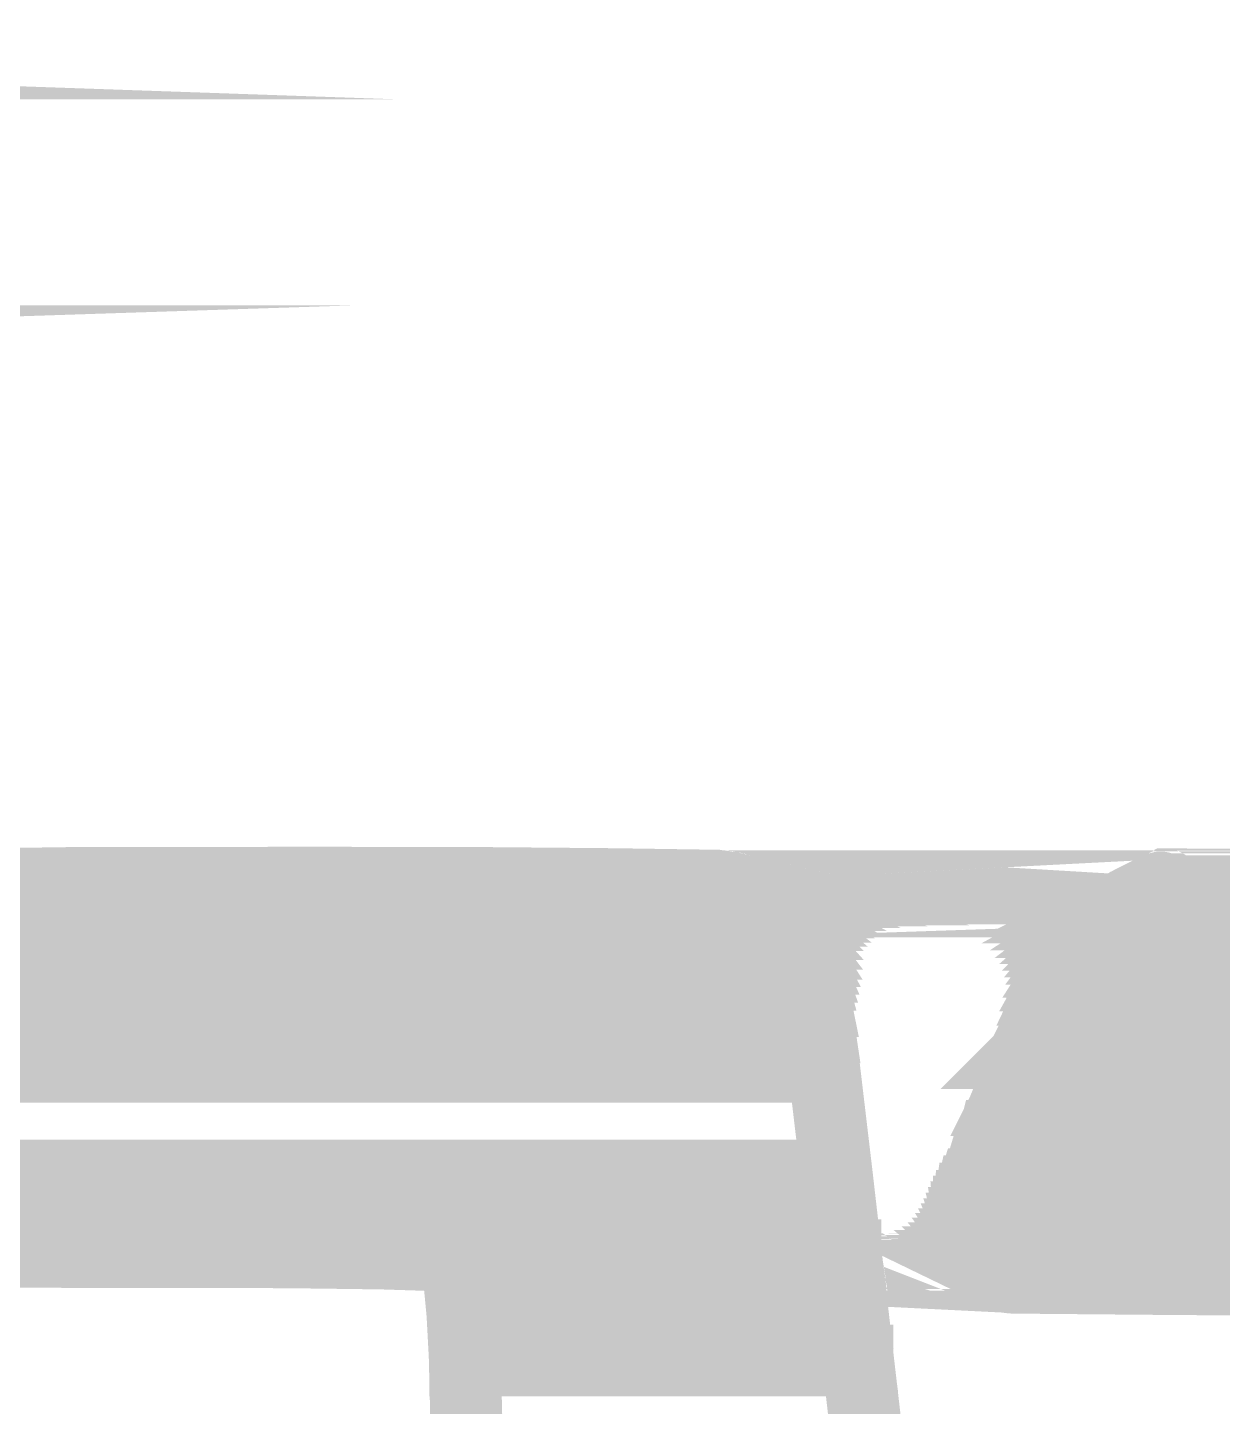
# Model space of a CAD drawing. Extents: x -22 to 239, y -29 to 162.
# Drawn here: x 192.131 to 193.804, y 33.531 to 35.461 of the extents above; entities that cross this region are included whole.
import ezdxf

# ---------------------------------------------------------------- set-up
doc = ezdxf.new("R2010")
doc.units = 0
doc.layers.add('2D_LINE_126', color=255, linetype='CONTINUOUS')

# ---------------------------------------------------------------- blocks, each defined once
blk = doc.blocks.new('SMOOTH_0$1')
at = {"const_width": 0.05}
blk.add_lwpolyline([(-0.025, 0, 1), (0.025, 0, 1)], format="xyb", close=True, dxfattribs=at)
blk = doc.blocks.new('DRAWING_129')
at = {"layer": '2D_LINE_126', "const_width": 0.1}
for points in [[(-8.7732353333, 3.4104606667), (-8.772376, 3.4107186667), (-8.4565553333, 3.4107186667), (-8.4490933333, 3.4104606667)], [(-9.365032, 3.020838), (-9.3650313333, 3.0208386667), (-8.70013, 3.0208386667), (-8.700152, 3.020838)], [(-9.3639446667, 3.0218506667), (-9.363944, 3.0218513333), (-8.669198, 3.0218513333), (-8.6692193333, 3.0218506667)], [(-9.3650313333, 3.0208386667), (-9.3639446667, 3.0218506667), (-8.6692193333, 3.0218506667), (-8.70013, 3.0208386667)], [(-6.21144, 2.257336), (-6.2073293333, 2.2575486667), (-5.0864586667, 2.2575486667), (-5.0855446667, 2.257336)], [(-6.2073293333, 2.2575486667), (-6.1850873333, 2.2586993333), (-5.0943886667, 2.2586993333), (-5.0864586667, 2.2575486667)], [(-6.1850873333, 2.2586993333), (-6.1758573333, 2.2591766667), (-5.1024353333, 2.2591766667), (-5.0943886667, 2.2586993333)], [(-6.1758573333, 2.2591766667), (-6.138278, 2.2611206667), (-5.2320093333, 2.2611206667), (-5.1024353333, 2.2591766667)], [(-6.22039, 2.2562466667), (-6.21144, 2.257336), (-5.0855446667, 2.257336), (-5.0808646667, 2.2562466667)], [(-6.22922, 2.254382), (-6.2228233333, 2.2557333333), (-5.0786573333, 2.2557333333), (-5.0743926667, 2.254382)], [(-6.2228233333, 2.2557333333), (-6.22039, 2.2562466667), (-5.0808646667, 2.2562466667), (-5.0786573333, 2.2557333333)], [(-6.2378546667, 2.251756), (-6.234864, 2.252666), (-5.070052, 2.252666), (-5.068166, 2.251756)], [(-6.234864, 2.252666), (-6.2293293333, 2.2543486667), (-5.074288, 2.2543486667), (-5.070052, 2.252666)], [(-6.2293293333, 2.2543486667), (-6.22922, 2.254382), (-5.0743926667, 2.254382), (-5.074288, 2.2543486667)], [(-6.2462686667, 2.2483706667), (-6.24052, 2.250684), (-5.0659426667, 2.250684), (-5.0618026667, 2.2483706667)], [(-6.24052, 2.250684), (-6.2378546667, 2.251756), (-5.068166, 2.251756), (-5.0659426667, 2.250684)], [(-6.250554, 2.2462753333), (-6.2462686667, 2.2483706667), (-5.0618026667, 2.2483706667), (-5.0580513333, 2.2462753333)], [(-6.138278, 2.2611206667), (-6.1201346667, 2.261374), (-5.248894, 2.261374), (-5.2320093333, 2.2611206667)], [(-6.1201346667, 2.261374), (-6.0077066667, 2.262944), (-5.4294533333, 2.262944), (-5.248894, 2.261374)], [(-6.0077066667, 2.262944), (-6.005262, 2.262978), (-5.446826, 2.262978), (-5.4294533333, 2.262944)], [(-6.005262, 2.262978), (-5.6601186667, 2.2633973333), (-5.446826, 2.262978)], [(-4.5007493333, 2.2486166667), (-4.493438, 2.25227), (-2.7246366667, 2.25227), (-2.60566, 2.2486166667)], [(-4.5064553333, 2.2457653333), (-4.503622, 2.2471806667), (-2.5943253333, 2.2471806667), (-2.588826, 2.2457653333)], [(-4.503622, 2.2471806667), (-4.5017186667, 2.248132), (-2.5999233333, 2.248132), (-2.5943253333, 2.2471806667)], [(-4.5017186667, 2.248132), (-4.5007493333, 2.2486166667), (-2.60566, 2.2486166667), (-2.5999233333, 2.248132)], [(-4.493438, 2.25227), (-4.4882353333, 2.2548693333), (-2.9385266667, 2.2548693333), (-2.7246366667, 2.25227)], [(-4.4882353333, 2.2548693333), (-4.4830146667, 2.2574786667), (-3.53693, 2.2574786667), (-2.9385266667, 2.2548693333)], [(-4.4830146667, 2.2574786667), (-4.475786, 2.2610906667), (-3.53693, 2.2574786667)], [(-6.2538313333, 2.2446726667), (-6.250554, 2.2462753333), (-5.0580513333, 2.2462753333), (-5.0554846667, 2.2446726667)], [(-6.2612153333, 2.2405206667), (-6.2594626667, 2.241506), (-5.0504146667, 2.241506), (-5.048994, 2.2405206667)], [(-6.2594626667, 2.241506), (-6.2538313333, 2.2446726667), (-5.0554846667, 2.2446726667), (-5.0504146667, 2.241506)], [(-6.2793113333, 2.2289346667), (-6.277434, 2.230136), (-5.0348266667, 2.230136), (-5.0334226667, 2.2289346667)], [(-6.277434, 2.230136), (-6.2683066667, 2.23598), (-5.0424486667, 2.23598), (-5.0348266667, 2.230136)], [(-6.285688, 2.2243226667), (-6.2793113333, 2.2289346667), (-5.0334226667, 2.2289346667), (-5.028036, 2.2243226667)], [(-6.2683066667, 2.23598), (-6.2612153333, 2.2405206667), (-5.048994, 2.2405206667), (-5.0424486667, 2.23598)], [(-2.1065226667, 2.2372986667), (-2.047034, 2.2393066667), (-1.67871, 2.2393066667), (-1.6763753333, 2.2372986667)], [(-4.5221013333, 2.2379466667), (-4.5202933333, 2.23885), (-2.5733046667, 2.23885), (-2.5719406667, 2.2379466667)], [(-4.538012, 2.229232), (-4.5318646667, 2.2325986667), (-2.5646473333, 2.2325986667), (-2.5610093333, 2.229232)], [(-4.5202933333, 2.23885), (-4.514822, 2.241584), (-2.5782766667, 2.241584), (-2.5733046667, 2.23885)], [(-4.5318646667, 2.2325986667), (-4.5258593333, 2.235888), (-2.5688333333, 2.235888), (-2.5646473333, 2.2325986667)], [(-4.514822, 2.241584), (-4.5101973333, 2.2438953333), (-2.583464, 2.2438953333), (-2.5782766667, 2.241584)], [(-4.5101973333, 2.2438953333), (-4.5064553333, 2.2457653333), (-2.588826, 2.2457653333), (-2.583464, 2.2438953333)], [(-4.5258593333, 2.235888), (-4.5221013333, 2.2379466667), (-2.5719406667, 2.2379466667), (-2.5688333333, 2.235888)], [(-4.5444233333, 2.225064), (-4.5383953333, 2.2289826667), (-2.5607393333, 2.2289826667), (-2.557136, 2.225064)], [(-4.5383953333, 2.2289826667), (-4.538012, 2.229232), (-2.5610093333, 2.229232), (-2.5607393333, 2.2289826667)], [(-6.2974346667, 2.215826), (-6.2942166667, 2.2181533333), (-5.0216526667, 2.2181533333), (-5.0195633333, 2.215826)], [(-6.2942166667, 2.2181533333), (-6.285688, 2.2243226667), (-5.028036, 2.2243226667), (-5.0216526667, 2.2181533333)], [(-6.3096513333, 2.2056493333), (-6.2974346667, 2.215826), (-5.0195633333, 2.215826), (-5.0104293333, 2.2056493333)], [(-4.5532146667, 2.219348), (-4.5508773333, 2.2208673333), (-2.55386, 2.2208673333), (-2.5528593333, 2.219348)], [(-4.5508773333, 2.2208673333), (-4.5444233333, 2.225064), (-2.557136, 2.225064), (-2.55386, 2.2208673333)], [(-4.5676733333, 2.2083106667), (-4.5649393333, 2.2103973333), (-2.547626, 2.2103973333), (-2.5466886667, 2.2083106667)], [(-4.5649393333, 2.2103973333), (-4.5570386667, 2.2164286667), (-2.5509373333, 2.2164286667), (-2.547626, 2.2103973333)], [(-4.5570386667, 2.2164286667), (-4.5532146667, 2.219348), (-2.5528593333, 2.219348), (-2.5509373333, 2.2164286667)], [(-4.5723566667, 2.2041606667), (-4.5676733333, 2.2083106667), (-2.5466886667, 2.2083106667), (-2.5448246667, 2.2041606667)], [(-6.3298833333, 2.186364), (-6.3237373333, 2.1923526667), (-5.0003273333, 2.1923526667), (-4.996504, 2.186364)], [(-6.3126893333, 2.2031186667), (-6.3096513333, 2.2056493333), (-5.0104293333, 2.2056493333), (-5.0085066667, 2.2031186667)], [(-6.3237373333, 2.1923526667), (-6.3126893333, 2.2031186667), (-5.0085066667, 2.2031186667), (-5.0003273333, 2.1923526667)], [(-4.5771073333, 2.199952), (-4.5723566667, 2.2041606667), (-2.5448246667, 2.2041606667), (-2.5433233333, 2.199952)], [(-4.5859373333, 2.1909413333), (-4.5857626667, 2.1911193333), (-2.54075, 2.1911193333), (-2.5407173333, 2.1909413333)], [(-4.5857626667, 2.1911193333), (-4.5792933333, 2.1977206667), (-2.5425273333, 2.1977206667), (-2.54075, 2.1911193333)], [(-4.5914973333, 2.184404), (-4.5859373333, 2.1909413333), (-2.5407173333, 2.1909413333), (-2.539504, 2.184404)], [(-4.5792933333, 2.1977206667), (-4.5771073333, 2.199952), (-2.5433233333, 2.199952), (-2.5425273333, 2.1977206667)], [(-6.345786, 2.1683353333), (-6.337002, 2.178294), (-4.9913513333, 2.178294), (-4.986038, 2.1683353333)], [(-6.337002, 2.178294), (-6.3298833333, 2.186364), (-4.996504, 2.186364), (-4.9913513333, 2.178294)], [(-4.59411, 2.181332), (-4.5914973333, 2.184404), (-2.539504, 2.184404), (-2.5391906667, 2.181332)], [(-4.6016273333, 2.1711086667), (-4.5990573333, 2.1746033333), (-2.538504, 2.1746033333), (-2.5384406667, 2.1711086667)], [(-4.5990573333, 2.1746033333), (-4.59411, 2.181332), (-2.5391906667, 2.181332), (-2.538504, 2.1746033333)], [(-4.60564, 2.1648246667), (-4.6016273333, 2.1711086667), (-2.5384406667, 2.1711086667), (-2.538328, 2.1648246667)], [(-6.360372, 2.14903), (-6.3541913333, 2.1572106667), (-4.9810946667, 2.1572106667), (-4.9781946667, 2.14903)], [(-6.3541913333, 2.1572106667), (-6.346086, 2.167938), (-4.985826, 2.167938), (-4.9810946667, 2.1572106667)], [(-6.346086, 2.167938), (-6.345786, 2.1683353333), (-4.986038, 2.1683353333), (-4.985826, 2.167938)], [(-4.6133453333, 2.1527573333), (-4.611872, 2.155064), (-2.538968, 2.155064), (-2.539314, 2.1527573333)], [(-4.611872, 2.155064), (-4.60564, 2.1648246667), (-2.538328, 2.1648246667), (-2.538968, 2.155064)], [(-4.6174473333, 2.1453806667), (-4.6133453333, 2.1527573333), (-2.539314, 2.1527573333), (-2.5404206667, 2.1453806667)], [(-6.3950766667, 2.098044), (-6.3700206667, 2.1348546667), (-4.9740966667, 2.1348546667), (-4.9665653333, 2.098044)], [(-6.3700206667, 2.1348546667), (-6.362326, 2.1461593333), (-4.9771766667, 2.1461593333), (-4.9740966667, 2.1348546667)], [(-6.362326, 2.1461593333), (-6.360372, 2.14903), (-4.9781946667, 2.14903), (-4.9771766667, 2.1461593333)], [(-4.6320506667, 2.116768), (-4.6252753333, 2.1309166667), (-2.5437926667, 2.1309166667), (-2.5482573333, 2.116768)], [(-4.6239373333, 2.1337106667), (-4.6174473333, 2.1453806667), (-2.5404206667, 2.1453806667), (-2.5431413333, 2.1337106667)], [(-4.6252753333, 2.1309166667), (-4.6239373333, 2.1337106667), (-2.5431413333, 2.1337106667), (-2.5437926667, 2.1309166667)], [(-4.6379733333, 2.1029593333), (-4.6334193333, 2.1139086667), (-2.5494073333, 2.1139086667), (-2.5538113333, 2.1029593333)], [(-4.6334193333, 2.1139086667), (-4.6320506667, 2.116768), (-2.5482573333, 2.116768), (-2.5494073333, 2.1139086667)], [(-6.4201913333, 2.0611473333), (-6.3950766667, 2.098044), (-4.9665653333, 2.098044), (-4.961058, 2.0611473333)], [(-4.6453646667, 2.085188), (-4.6379733333, 2.1029593333), (-2.5538113333, 2.1029593333), (-2.5614613333, 2.085188)], [(-4.6570326667, 2.057134), (-4.64537, 2.0851753333), (-2.5614666667, 2.0851753333), (-2.5729373333, 2.057134)], [(-4.64537, 2.0851753333), (-4.6453673333, 2.0851813333), (-2.5614646667, 2.0851813333), (-2.5614666667, 2.0851753333)], [(-4.6453673333, 2.0851813333), (-4.6453646667, 2.085188), (-2.5614613333, 2.085188), (-2.5614646667, 2.0851813333)], [(-6.4576733333, 2.0060806667), (-6.4201913333, 2.0611473333), (-4.961058, 2.0611473333), (-4.954542, 2.0060806667)], [(-4.670274, 2.025296), (-4.6570346667, 2.057128), (-2.57294, 2.057128), (-2.5856653333, 2.025296)], [(-4.6570346667, 2.057128), (-4.6570333333, 2.0571306667), (-2.5729386667, 2.0571306667), (-2.57294, 2.057128)], [(-4.6570333333, 2.0571306667), (-4.6570326667, 2.057134), (-2.5729373333, 2.057134), (-2.5729386667, 2.0571306667)], [(-4.6702746667, 2.0252953333), (-4.670274, 2.025296), (-2.5856653333, 2.025296), (-2.5856653333, 2.0252953333)], [(-4.675296, 2.0132213333), (-4.6702766667, 2.02529), (-2.5856673333, 2.02529), (-2.5903773333, 2.0132213333)], [(-4.6702766667, 2.02529), (-4.6702746667, 2.0252953333), (-2.5856653333, 2.0252953333), (-2.5856673333, 2.02529)], [(-6.5571273333, 1.8543413333), (-6.4576733333, 2.0060806667), (-4.954542, 2.0060806667), (-4.9365866667, 1.8543413333)], [(-4.6828893333, 1.9938733333), (-4.675296, 2.0132213333), (-2.5903773333, 2.0132213333), (-2.597928, 1.9938733333)], [(-4.6963926667, 1.959468), (-4.6828893333, 1.9938733333), (-2.597928, 1.9938733333), (-2.61177, 1.959468)], [(-4.7160606667, 1.9099226667), (-4.696394, 1.9594653333), (-2.6117706667, 1.9594653333), (-2.631702, 1.9099226667)], [(-4.696394, 1.9594653333), (-4.6963926667, 1.959468), (-2.61177, 1.959468), (-2.6117706667, 1.9594653333)], [(-4.7327153333, 1.8684373333), (-4.7160613333, 1.90992), (-2.6317033333, 1.90992), (-2.648392, 1.8684373333)], [(-4.7160613333, 1.90992), (-4.7160606667, 1.9099226667), (-2.631702, 1.9099226667), (-2.6317033333, 1.90992)], [(-4.7398333333, 1.8516706667), (-4.734154, 1.8650473333), (-2.649756, 1.8650473333), (-2.6560113333, 1.8516706667)], [(-4.7327206667, 1.8684233333), (-4.7327173333, 1.8684306667), (-2.6483946667, 1.8684306667), (-2.648398, 1.8684233333)], [(-4.734154, 1.8650473333), (-4.7327206667, 1.8684233333), (-2.648398, 1.8684233333), (-2.649756, 1.8650473333)], [(-4.7327173333, 1.8684306667), (-4.7327153333, 1.8684373333), (-2.648392, 1.8684373333), (-2.6483946667, 1.8684306667)], [(-6.559762, 1.849878), (-6.5596006667, 1.8501513333), (-4.9360906667, 1.8501513333), (-4.9360593333, 1.849878)], [(-6.5596006667, 1.8501513333), (-6.5571273333, 1.8543413333), (-4.9365866667, 1.8543413333), (-4.9360906667, 1.8501513333)], [(-6.56202, 1.8452206667), (-6.559762, 1.849878), (-4.9360593333, 1.849878), (-4.9355246667, 1.8452206667)], [(-6.56389, 1.8403933333), (-6.56202, 1.8452206667), (-4.9355246667, 1.8452206667), (-4.9349706667, 1.8403933333)], [(-4.7436926667, 1.842006), (-4.7398333333, 1.8516706667), (-2.6560113333, 1.8516706667), (-2.6605306667, 1.842006)], [(-4.7467706667, 1.8320793333), (-4.7436926667, 1.842006), (-2.6605306667, 1.842006), (-2.665172, 1.8320793333)], [(-6.5653586667, 1.83543), (-6.56389, 1.8403933333), (-4.9349706667, 1.8403933333), (-4.9344006667, 1.83543)], [(-6.5664166667, 1.8303626667), (-6.5653586667, 1.83543), (-4.9344006667, 1.83543), (-4.9338186667, 1.8303626667)], [(-6.5670566667, 1.8252273333), (-6.5664166667, 1.8303626667), (-4.9338186667, 1.8303626667), (-4.9332293333, 1.8252273333)], [(-6.5672753333, 1.8199773333), (-6.5670566667, 1.8252273333), (-4.9332293333, 1.8252273333), (-4.9326266667, 1.8199773333)], [(-4.749054, 1.82194), (-4.746986, 1.8311246667), (-2.6656186667, 1.8311246667), (-2.6708513333, 1.82194)], [(-4.746986, 1.8311246667), (-4.7467706667, 1.8320793333), (-2.665172, 1.8320793333), (-2.6656186667, 1.8311246667)], [(-6.563656, 1.7982566667), (-6.5652366667, 1.8035786667), (-4.9307433333, 1.8035786667), (-4.9301326667, 1.7982566667)], [(-6.5652366667, 1.8035786667), (-6.566366, 1.8089786667), (-4.9313633333, 1.8089786667), (-4.9307433333, 1.8035786667)], [(-6.566366, 1.8089786667), (-6.5670466667, 1.814454), (-4.931992, 1.814454), (-4.9313633333, 1.8089786667)], [(-6.5670466667, 1.814454), (-6.5672753333, 1.8199773333), (-4.9326266667, 1.8199773333), (-4.931992, 1.814454)], [(-4.7505286667, 1.811638), (-4.749054, 1.82194), (-2.6708513333, 1.82194), (-2.6767213333, 1.811638)], [(-4.7510546667, 1.803738), (-4.7505286667, 1.811638), (-2.6767213333, 1.811638), (-2.681222, 1.803738)], [(-4.7510253333, 1.7986866667), (-4.7510546667, 1.803738), (-2.681222, 1.803738), (-2.6841, 1.7986866667)], [(-6.5558573333, 1.7831073333), (-6.5582146667, 1.7866726667), (-4.928802, 1.7866726667), (-4.9283926667, 1.7831073333)], [(-6.5582146667, 1.7866726667), (-6.5603073333, 1.7903986667), (-4.92923, 1.7903986667), (-4.928802, 1.7866726667)], [(-6.5603073333, 1.7903986667), (-6.562124, 1.794266), (-4.929674, 1.794266), (-4.92923, 1.7903986667)], [(-6.562124, 1.794266), (-6.563656, 1.7982566667), (-4.9301326667, 1.7982566667), (-4.929674, 1.794266)], [(-4.7503513333, 1.78764), (-4.7503913333, 1.7879033333), (-2.6913906667, 1.7879033333), (-2.691568, 1.78764)], [(-4.749204, 1.7800626667), (-4.7503513333, 1.78764), (-2.691568, 1.78764), (-2.6975373333, 1.7800626667)], [(-4.7503913333, 1.7879033333), (-4.7510093333, 1.795808), (-2.686046, 1.795808), (-2.6913906667, 1.7879033333)], [(-4.7510093333, 1.795808), (-4.7510253333, 1.7986866667), (-2.6841, 1.7986866667), (-2.686046, 1.795808)], [(-6.5309566667, 1.7623826667), (-6.536332, 1.765322), (-4.9263506667, 1.765322), (-4.9260133333, 1.7623826667)], [(-6.536332, 1.765322), (-6.5410306667, 1.768376), (-4.9267013333, 1.768376), (-4.9263506667, 1.765322)], [(-6.5410306667, 1.768376), (-6.545418, 1.7717986667), (-4.9270946667, 1.7717986667), (-4.9267013333, 1.768376)], [(-6.545418, 1.7717986667), (-6.549496, 1.7755853333), (-4.9275293333, 1.7755853333), (-4.9270946667, 1.7717986667)], [(-6.549496, 1.7755853333), (-6.5532386667, 1.7797133333), (-4.9280033333, 1.7797133333), (-4.9275293333, 1.7755853333)], [(-6.5532386667, 1.7797133333), (-6.5558573333, 1.7831073333), (-4.9283926667, 1.7831073333), (-4.9280033333, 1.7797133333)], [(-4.7425353333, 1.7582553333), (-4.7452246667, 1.765068), (-2.7112006667, 1.765068), (-2.718392, 1.7582553333)], [(-4.7459406667, 1.7673953333), (-4.74743, 1.7722393333), (-2.704322, 1.7722393333), (-2.7087426667, 1.7673953333)], [(-4.7452246667, 1.765068), (-4.7459406667, 1.7673953333), (-2.7087426667, 1.7673953333), (-2.7112006667, 1.765068)], [(-4.748556, 1.777206), (-4.749204, 1.7800626667), (-2.6975373333, 1.7800626667), (-2.699788, 1.777206)], [(-4.74743, 1.7722393333), (-4.748556, 1.777206), (-2.699788, 1.777206), (-2.704322, 1.7722393333)], [(-5.4902293333, 1.7427586667), (-5.5731493333, 1.7453913333), (-4.9240626667, 1.7453913333), (-4.92376, 1.7427586667)], [(-6.48833, 1.7520086667), (-6.496936, 1.7525493333), (-4.924884, 1.7525493333), (-4.924822, 1.7520086667)], [(-6.496936, 1.7525493333), (-6.505454, 1.753802), (-4.925028, 1.753802), (-4.924884, 1.7525493333)], [(-6.505454, 1.753802), (-6.513844, 1.75576), (-4.9252526667, 1.75576), (-4.925028, 1.753802)], [(-6.513844, 1.75576), (-6.519706, 1.7575973333), (-4.925464, 1.7575973333), (-4.9252526667, 1.75576)], [(-6.519706, 1.7575973333), (-6.5254093333, 1.759806), (-4.9257173333, 1.759806), (-4.925464, 1.7575973333)], [(-6.5254093333, 1.759806), (-6.5309566667, 1.7623826667), (-4.9260133333, 1.7623826667), (-4.9257173333, 1.759806)], [(-6.3621333333, 1.749688), (-6.48833, 1.7520086667), (-4.924822, 1.7520086667), (-4.924556, 1.749688)], [(-6.2004886667, 1.7480373333), (-6.3621333333, 1.749688), (-4.924556, 1.749688), (-4.924366, 1.7480373333)], [(-5.9852273333, 1.7475126667), (-6.2004886667, 1.7480373333), (-4.924366, 1.7480373333), (-4.924306, 1.7475126667)], [(-5.7064313333, 1.7471066667), (-5.9852273333, 1.7475126667), (-4.924306, 1.7475126667), (-4.9242593333, 1.7471066667)], [(-5.7064226667, 1.7471066667), (-5.7064266667, 1.7471066667), (-4.9242593333, 1.7471066667)], [(-5.573164, 1.7453913333), (-5.7064226667, 1.7471066667), (-4.9242593333, 1.7471066667), (-4.9240626667, 1.7453913333)], [(-5.573156, 1.7453913333), (-5.573164, 1.7453913333), (-4.9240626667, 1.7453913333), (-4.9240626667, 1.7453913333)], [(-5.5731493333, 1.7453913333), (-5.573156, 1.7453913333), (-4.9240626667, 1.7453913333), (-4.9240626667, 1.7453913333)], [(-4.7330806667, 1.7415846667), (-4.7353826667, 1.744884), (-2.73548, 1.744884), (-2.7400826667, 1.7415846667)], [(-4.7381253333, 1.74955), (-4.7391833333, 1.75135), (-2.7267826667, 1.75135), (-2.7289693333, 1.74955)], [(-4.7353826667, 1.744884), (-4.7381253333, 1.74955), (-2.7289693333, 1.74955), (-2.73548, 1.744884)], [(-4.7391833333, 1.75135), (-4.74247, 1.7580906667), (-2.718592, 1.7580906667), (-2.7267826667, 1.75135)], [(-4.74247, 1.7580906667), (-4.7425353333, 1.7582553333), (-2.718392, 1.7582553333), (-2.718592, 1.7580906667)], [(-5.4902113333, 1.742758), (-5.4902293333, 1.7427586667), (-4.92376, 1.7427586667), (-4.92376, 1.742758)], [(-5.4901913333, 1.7427566667), (-5.4902113333, 1.742758), (-4.92376, 1.742758), (-4.92376, 1.7427566667)], [(-5.488226, 1.7425953333), (-5.4901913333, 1.7427566667), (-4.92376, 1.7427566667), (-4.9237413333, 1.7425953333)], [(-5.488194, 1.7425926667), (-5.488226, 1.7425953333), (-4.9237413333, 1.7425953333), (-4.9237413333, 1.7425926667)], [(-5.4862206667, 1.7422646667), (-5.4881633333, 1.7425873333), (-4.9237406667, 1.7425873333), (-4.9237033333, 1.7422646667)], [(-5.4861893333, 1.7422593333), (-5.4862206667, 1.7422646667), (-4.9237033333, 1.7422646667), (-4.9237026667, 1.7422593333)], [(-5.4881633333, 1.7425873333), (-5.488194, 1.7425926667), (-4.9237413333, 1.7425926667), (-4.9237406667, 1.7425873333)], [(-5.4842493333, 1.7417693333), (-5.4861586667, 1.7422513333), (-4.923702, 1.7422513333), (-4.9236466667, 1.7417693333)], [(-5.4861586667, 1.7422513333), (-5.4861893333, 1.7422593333), (-4.9237026667, 1.7422593333), (-4.923702, 1.7422513333)], [(-5.4842186667, 1.7417613333), (-5.4842493333, 1.7417693333), (-4.9236466667, 1.7417693333), (-4.9236453333, 1.7417613333)], [(-5.4841893333, 1.7417513333), (-5.4842186667, 1.7417613333), (-4.9236453333, 1.7417613333), (-4.9236446667, 1.7417513333)], [(-5.482326, 1.7411126667), (-5.4841893333, 1.7417513333), (-4.9236446667, 1.7417513333), (-4.9235713333, 1.7411126667)], [(-5.4822966667, 1.7411026667), (-5.482326, 1.7411126667), (-4.9235713333, 1.7411126667), (-4.92357, 1.7411026667)], [(-5.4822673333, 1.74109), (-5.4822966667, 1.7411026667), (-4.92357, 1.7411026667), (-4.9235686667, 1.74109)], [(-5.4804346667, 1.7402866667), (-5.480464, 1.7402993333), (-4.923478, 1.7402993333), (-4.923476, 1.7402866667)], [(-5.480464, 1.7402993333), (-5.4822673333, 1.74109), (-4.9235686667, 1.74109), (-4.923478, 1.7402993333)], [(-5.4804073333, 1.740272), (-5.4804346667, 1.7402866667), (-4.923476, 1.7402866667), (-4.9234746667, 1.740272)], [(-5.4786746667, 1.7393353333), (-5.4804073333, 1.740272), (-4.9234746667, 1.740272), (-4.9233673333, 1.7393353333)], [(-5.4786473333, 1.73932), (-5.4786746667, 1.7393353333), (-4.9233673333, 1.7393353333), (-4.9233653333, 1.73932)], [(-5.4769453333, 1.7382093333), (-5.476972, 1.738226), (-4.92324, 1.738226), (-4.923238, 1.7382093333)], [(-5.4786206667, 1.7393026667), (-5.4786473333, 1.73932), (-4.9233653333, 1.73932), (-4.9233633333, 1.7393026667)], [(-5.476972, 1.738226), (-5.4786206667, 1.7393026667), (-4.9233633333, 1.7393026667), (-4.92324, 1.738226)], [(-5.475366, 1.7369806667), (-5.4769206667, 1.73819), (-4.9232353333, 1.73819), (-4.9230966667, 1.7369806667)], [(-5.4769206667, 1.73819), (-5.4769453333, 1.7382093333), (-4.923238, 1.7382093333), (-4.9232353333, 1.73819)], [(-5.4753413333, 1.7369613333), (-5.475366, 1.7369806667), (-4.9230966667, 1.7369806667), (-4.9230946667, 1.7369613333)], [(-5.475318, 1.73694), (-5.4753413333, 1.7369613333), (-4.9230946667, 1.7369613333), (-4.923092, 1.73694)], [(-5.473866, 1.7356033333), (-5.475318, 1.73694), (-4.923092, 1.73694), (-4.9229386667, 1.7356033333)], [(-5.4738426667, 1.735582), (-5.473866, 1.7356033333), (-4.9229386667, 1.7356033333), (-4.922936, 1.735582)], [(-5.4738213333, 1.7355593333), (-5.4738426667, 1.735582), (-4.922936, 1.735582), (-4.9229333333, 1.7355593333)], [(-5.4725966667, 1.73423), (-5.4738213333, 1.7355593333), (-4.9229333333, 1.7355593333), (-4.9227806667, 1.73423)], [(-5.472576, 1.7342073333), (-5.4725966667, 1.73423), (-4.9227806667, 1.73423), (-4.922778, 1.7342073333)], [(-5.4725566667, 1.7341826667), (-5.472576, 1.7342073333), (-4.922778, 1.7342073333), (-4.9227753333, 1.7341826667)], [(-5.471444, 1.7327573333), (-5.4725566667, 1.7341826667), (-4.9227753333, 1.7341826667), (-4.922612, 1.7327573333)], [(-5.4714246667, 1.7327326667), (-5.471444, 1.7327573333), (-4.922612, 1.7327573333), (-4.9226086667, 1.7327326667)], [(-5.471408, 1.7327073333), (-5.4714246667, 1.7327326667), (-4.9226086667, 1.7327326667), (-4.922606, 1.7327073333)], [(-5.4704153333, 1.731196), (-5.471408, 1.7327073333), (-4.922606, 1.7327073333), (-4.9224326667, 1.731196)], [(-5.4703986667, 1.7311706667), (-5.4704153333, 1.731196), (-4.9224326667, 1.731196), (-4.9224293333, 1.7311706667)], [(-5.4695026667, 1.7295286667), (-5.469518, 1.729556), (-4.922244, 1.729556), (-4.9222413333, 1.7295286667)], [(-5.4703833333, 1.7311426667), (-5.4703986667, 1.7311706667), (-4.9224293333, 1.7311706667), (-4.9224266667, 1.7311426667)], [(-5.469518, 1.729556), (-5.4703833333, 1.7311426667), (-4.9224266667, 1.7311426667), (-4.922244, 1.729556)], [(-5.46949, 1.7295006667), (-5.4695026667, 1.7295286667), (-4.9222413333, 1.7295286667), (-4.922238, 1.7295006667)], [(-5.4687566667, 1.7278486667), (-5.46949, 1.7295006667), (-4.922238, 1.7295006667), (-4.922048, 1.7278486667)], [(-5.468744, 1.72782), (-5.4687566667, 1.7278486667), (-4.922048, 1.7278486667), (-4.9220446667, 1.72782)], [(-5.4681373333, 1.726084), (-5.468734, 1.7277906667), (-4.9220413333, 1.7277906667), (-4.9218453333, 1.726084)], [(-5.468734, 1.7277906667), (-5.468744, 1.72782), (-4.9220446667, 1.72782), (-4.9220413333, 1.7277906667)], [(-5.4681273333, 1.7260546667), (-5.4681373333, 1.726084), (-4.9218453333, 1.726084), (-4.921842, 1.7260546667)], [(-5.4681193333, 1.7260246667), (-5.4681273333, 1.7260546667), (-4.921842, 1.7260546667), (-4.9218386667, 1.7260246667)], [(-5.467664, 1.7242733333), (-5.4681193333, 1.7260246667), (-4.9218386667, 1.7260246667), (-4.9216373333, 1.7242733333)], [(-4.7158506667, 1.723246), (-4.721348, 1.7279406667), (-2.763816, 1.7279406667), (-2.773412, 1.723246)], [(-4.721348, 1.7279406667), (-4.7213593333, 1.7279506667), (-2.763798, 1.7279506667), (-2.763816, 1.7279406667)], [(-4.7213593333, 1.7279506667), (-4.7264426667, 1.7331126667), (-2.7540833333, 1.7331126667), (-2.763798, 1.7279506667)], [(-4.7274906667, 1.7343786667), (-4.7310686667, 1.7387013333), (-2.7447313333, 1.7387013333), (-2.7517006667, 1.7343786667)], [(-4.7264426667, 1.7331126667), (-4.7274906667, 1.7343786667), (-2.7517006667, 1.7343786667), (-2.7540833333, 1.7331126667)], [(-4.7310686667, 1.7387013333), (-4.7330806667, 1.7415846667), (-2.7400826667, 1.7415846667), (-2.7447313333, 1.7387013333)], [(-4.688836, 1.7115393333), (-4.6914346667, 1.7116686667), (-2.7970753333, 1.7116686667), (-2.7973393333, 1.7115393333)], [(-5.467656, 1.724242), (-5.467664, 1.7242733333), (-4.9216373333, 1.7242733333), (-4.921634, 1.724242)], [(-5.4676506667, 1.7242113333), (-5.467656, 1.724242), (-4.921634, 1.724242), (-4.9216306667, 1.7242113333)], [(-5.4633406667, 1.699188), (-5.4676506667, 1.7242113333), (-4.9216306667, 1.7242113333), (-4.9187573333, 1.699188)], [(-4.6914346667, 1.7116686667), (-4.693996, 1.712004), (-2.7963906667, 1.712004), (-2.7970753333, 1.7116686667)], [(-4.693996, 1.712004), (-4.6965213333, 1.7125426667), (-2.7952886667, 1.7125426667), (-2.7963906667, 1.712004)], [(-4.6965213333, 1.7125426667), (-4.6989946667, 1.7132826667), (-2.7937766667, 1.7132826667), (-2.7952886667, 1.7125426667)], [(-2.3250606667, 1.7203826667), (-2.3410666667, 1.720986), (-1.7993706667, 1.720986), (-1.800426, 1.7203826667)], [(-2.28219, 1.7187686667), (-2.3250606667, 1.7203826667), (-1.800426, 1.7203826667), (-1.8038906667, 1.7187686667)], [(-4.6989946667, 1.7132826667), (-4.7014026667, 1.7142186667), (-2.7918626667, 1.7142186667), (-2.7937766667, 1.7132826667)], [(-2.268014, 1.7182346667), (-2.28219, 1.7187686667), (-1.8038906667, 1.7187686667), (-1.8053366667, 1.7182346667)], [(-4.7014026667, 1.7142186667), (-4.703728, 1.7153453333), (-2.78956, 1.7153453333), (-2.7918626667, 1.7142186667)], [(-4.703728, 1.7153453333), (-4.7099566667, 1.7190326667), (-2.782024, 1.7190326667), (-2.78956, 1.7153453333)], [(-4.7099566667, 1.7190326667), (-4.7158506667, 1.723246), (-2.773412, 1.723246), (-2.782024, 1.7190326667)], [(-4.4539426667, 1.7094573333), (-4.688836, 1.7115393333), (-2.7973393333, 1.7115393333), (-2.8015946667, 1.7094573333)], [(-4.1601506667, 1.7079153333), (-4.4539426667, 1.7094573333), (-2.8015946667, 1.7094573333), (-2.8047473333, 1.7079153333)], [(-5.463336, 1.69916), (-5.4633406667, 1.699188), (-4.9187573333, 1.699188), (-4.918754, 1.69916)], [(-5.459714, 1.66123), (-5.4633333333, 1.6991306667), (-4.9187506667, 1.6991306667), (-4.9143986667, 1.66123)], [(-5.4633333333, 1.6991306667), (-5.463336, 1.69916), (-4.918754, 1.69916), (-4.9187506667, 1.6991306667)], [(-5.4597126667, 1.6612126667), (-5.459714, 1.66123), (-4.9143986667, 1.66123), (-4.9143973333, 1.6612126667)], [(-5.4565086667, 1.6016833333), (-5.459712, 1.6611986667), (-4.9143953333, 1.6611986667), (-4.907562, 1.6016833333)], [(-5.459712, 1.6611986667), (-5.4597126667, 1.6612126667), (-4.9143973333, 1.6612126667), (-4.9143953333, 1.6611986667)], [(-5.456508, 1.6016733333), (-5.4565086667, 1.6016833333), (-4.907562, 1.6016833333), (-4.9075606667, 1.6016733333)], [(-5.4563486667, 1.59509), (-5.456508, 1.6016606667), (-4.9075593333, 1.6016606667), (-4.9068046667, 1.59509)], [(-5.45322, 1.465638), (-5.4563486667, 1.5950893333), (-4.9068046667, 1.5950893333), (-4.8918266667, 1.465638)], [(-5.456508, 1.6016606667), (-5.456508, 1.6016733333), (-4.9075606667, 1.6016733333), (-4.9075593333, 1.6016606667)], [(-5.4563486667, 1.5950893333), (-5.4563486667, 1.59509), (-4.9068046667, 1.59509), (-4.9068046667, 1.5950893333)]]:
    blk.add_lwpolyline(points, close=True, dxfattribs=at)
for points in [[(-6.2004906667, 1.7472753333), (-5.9852293333, 1.7467506667), (-5.7064326667, 1.7463446667), (-5.573174, 1.7446293333), (-5.4902533333, 1.7419973333), (-5.488288, 1.741836), (-5.4863453333, 1.7415126667), (-5.484436, 1.74103), (-5.4825733333, 1.740392), (-5.4807693333, 1.7396013333), (-5.4790373333, 1.7386646667), (-5.4773886667, 1.737588), (-5.475834, 1.7363793333), (-5.474382, 1.7350426667), (-5.4731573333, 1.7337133333), (-5.4720446667, 1.7322886667), (-5.4710526667, 1.730778), (-5.4701866667, 1.7291913333), (-5.4694533333, 1.7275393333), (-5.4688566667, 1.7258326667), (-5.4684013333, 1.724082), (-5.4640913333, 1.6990586667), (-5.4604726667, 1.6611573333), (-5.4572693333, 1.6016426667), (-5.453982, 1.46562)], [(-4.8864466667, 1.42577), (-4.906048, 1.5951766667), (-4.935334, 1.8502406667), (-4.9603033333, 2.0612486667), (-4.9658146667, 2.098176), (-4.9733546667, 2.1350313333), (-4.9764493333, 2.1463873333), (-4.980386, 2.157492), (-4.98514, 2.168272), (-4.9906933333, 2.1786786667), (-4.9997026667, 2.1927893333), (-5.0098413333, 2.2061346667), (-5.021104, 2.2186826667), (-5.0275226667, 2.2248866667), (-5.0343466667, 2.2307286667), (-5.0419993333, 2.236596), (-5.0499953333, 2.2421426667), (-5.0576633333, 2.2469313333), (-5.0655906667, 2.25136), (-5.0697446667, 2.253364), (-5.074032, 2.2550673333), (-5.0784553333, 2.2564686667), (-5.0863166667, 2.258298), (-5.094312, 2.259458), (-5.1024073333, 2.2599386667), (-5.248888, 2.262136), (-5.4294473333, 2.263706), (-5.66012, 2.2641593333), (-6.005272, 2.26374), (-6.1383026667, 2.2618826667)], [(-4.5224546667, 2.238622), (-4.5384026667, 2.2298866667), (-4.553654, 2.2199713333), (-4.568158, 2.2088993333), (-4.5776326667, 2.2005046667), (-4.5865, 2.1914553333), (-4.594708, 2.1818046667), (-4.602256, 2.17154), (-4.614, 2.1531473333), (-4.6246146667, 2.1340613333), (-4.6341153333, 2.11422), (-4.6760026667, 2.0135066667), (-4.697102, 1.959746), (-4.7167686667, 1.910204), (-4.733422, 1.8687213333), (-4.7405373333, 1.8519613333), (-4.7444113333, 1.8422606667), (-4.747508, 1.832276), (-4.749804, 1.822078), (-4.7512873333, 1.8117173333), (-4.7518166667, 1.8037606667), (-4.7517706667, 1.795776), (-4.7511486667, 1.787816), (-4.7499533333, 1.7799213333), (-4.7481673333, 1.7720426667), (-4.745944, 1.7648153333), (-4.743168, 1.757784), (-4.7398553333, 1.7509893333), (-4.7360246667, 1.744472), (-4.7316753333, 1.73824), (-4.7270086667, 1.7326013333), (-4.7218793333, 1.7273926667), (-4.71632, 1.7226453333), (-4.7103733333, 1.718394), (-4.7040886667, 1.714674), (-4.7017066667, 1.7135193333), (-4.6992433333, 1.7125613333), (-4.69671, 1.711804), (-4.6941246667, 1.711252), (-4.6915033333, 1.7109093333), (-4.6888566667, 1.710778), (-4.4539493333, 1.7086953333), (-4.1601546667, 1.7071533333)], [(-2.938524, 2.2556313333), (-3.5369266667, 2.2582406667), (-4.4759646667, 2.2618533333), (-4.5224546667, 2.238622)]]:
    blk.add_lwpolyline(points, dxfattribs=at)
at = {"layer": '2D_LINE_126'}
for p in [(-6.0077066667, 2.262944), (-6.0077066667, 2.262944), (-6.005262, 2.262978), (-6.005262, 2.262978), (-5.6601186667, 2.2633973333), (-5.2320093333, 2.2611206667), (-5.1024353333, 2.2591766667), (-5.0943886667, 2.2586993333), (-5.0943886667, 2.2586993333), (-5.0864586667, 2.2575486667), (-5.0864586667, 2.2575486667), (-5.0855446667, 2.257336), (-5.0855446667, 2.257336), (-5.0808646667, 2.2562466667), (-5.0808646667, 2.2562466667), (-5.0786573333, 2.2557333333), (-5.0786573333, 2.2557333333), (-5.0743926667, 2.254382), (-5.0743926667, 2.254382), (-5.074288, 2.2543486667), (-5.074288, 2.2543486667), (-5.070052, 2.252666), (-5.070052, 2.252666), (-5.068166, 2.251756), (-5.068166, 2.251756), (-5.0659426667, 2.250684), (-5.0659426667, 2.250684), (-5.0618026667, 2.2483706667), (-5.0618026667, 2.2483706667), (-4.503622, 2.2471806667), (-4.503622, 2.2471806667), (-4.5017186667, 2.248132), (-4.5017186667, 2.248132), (-4.5007493333, 2.2486166667), (-4.5007493333, 2.2486166667), (-4.493438, 2.25227), (-4.493438, 2.25227), (-4.4882353333, 2.2548693333), (-4.4882353333, 2.2548693333), (-4.4830146667, 2.2574786667), (-4.4830146667, 2.2574786667), (-4.475786, 2.2610906667), (-5.0580513333, 2.2462753333), (-5.0580513333, 2.2462753333), (-5.0554846667, 2.2446726667), (-5.0554846667, 2.2446726667), (-5.0504146667, 2.241506), (-5.0504146667, 2.241506), (-5.048994, 2.2405206667), (-5.048994, 2.2405206667), (-5.0424486667, 2.23598), (-5.0424486667, 2.23598), (-5.0348266667, 2.230136), (-5.0348266667, 2.230136), (-5.0334226667, 2.2289346667), (-5.0334226667, 2.2289346667), (-4.5384026667, 2.2298866667), (-4.5383953333, 2.2289826667), (-4.5383953333, 2.2289826667), (-4.538012, 2.229232), (-4.538012, 2.229232), (-4.5318646667, 2.2325986667), (-4.5318646667, 2.2325986667), (-4.5258593333, 2.235888), (-4.5258593333, 2.235888), (-4.5224546667, 2.238622), (-4.5221013333, 2.2379466667), (-4.5221013333, 2.2379466667), (-4.5202933333, 2.23885), (-4.5202933333, 2.23885), (-4.514822, 2.241584), (-4.514822, 2.241584), (-4.5101973333, 2.2438953333), (-4.5101973333, 2.2438953333), (-4.5064553333, 2.2457653333), (-4.5064553333, 2.2457653333), (-5.028036, 2.2243226667), (-5.028036, 2.2243226667), (-5.0216526667, 2.2181533333), (-5.0216526667, 2.2181533333), (-5.0195633333, 2.215826), (-5.0195633333, 2.215826), (-4.568158, 2.2088993333), (-4.5676733333, 2.2083106667), (-4.5676733333, 2.2083106667), (-4.5649393333, 2.2103973333), (-4.5649393333, 2.2103973333), (-4.5570386667, 2.2164286667), (-4.5570386667, 2.2164286667), (-4.553654, 2.2199713333), (-4.5532146667, 2.219348), (-4.5532146667, 2.219348), (-4.5508773333, 2.2208673333), (-4.5508773333, 2.2208673333), (-4.5444233333, 2.225064), (-4.5444233333, 2.225064), (-5.0104293333, 2.2056493333), (-5.0104293333, 2.2056493333), (-5.0085066667, 2.2031186667), (-5.0085066667, 2.2031186667), (-5.0003273333, 2.1923526667), (-5.0003273333, 2.1923526667), (-4.5865, 2.1914553333), (-4.5859373333, 2.1909413333), (-4.5859373333, 2.1909413333), (-4.5857626667, 2.1911193333), (-4.5857626667, 2.1911193333), (-4.5792933333, 2.1977206667), (-4.5792933333, 2.1977206667), (-4.5776326667, 2.2005046667), (-4.5771073333, 2.199952), (-4.5771073333, 2.199952), (-4.5723566667, 2.2041606667), (-4.5723566667, 2.2041606667), (-4.996504, 2.186364), (-4.996504, 2.186364), (-4.9913513333, 2.178294), (-4.9913513333, 2.178294), (-4.602256, 2.17154), (-4.6016273333, 2.1711086667), (-4.6016273333, 2.1711086667), (-4.5990573333, 2.1746033333), (-4.5990573333, 2.1746033333), (-4.594708, 2.1818046667), (-4.59411, 2.181332), (-4.59411, 2.181332), (-4.5914973333, 2.184404), (-4.5914973333, 2.184404), (-4.986038, 2.1683353333), (-4.986038, 2.1683353333), (-4.985826, 2.167938), (-4.985826, 2.167938), (-4.9810946667, 2.1572106667), (-4.9810946667, 2.1572106667), (-4.614, 2.1531473333), (-4.6133453333, 2.1527573333), (-4.6133453333, 2.1527573333), (-4.611872, 2.155064), (-4.611872, 2.155064), (-4.60564, 2.1648246667), (-4.60564, 2.1648246667), (-4.9781946667, 2.14903), (-4.9781946667, 2.14903), (-4.9771766667, 2.1461593333), (-4.9771766667, 2.1461593333), (-4.9740966667, 2.1348546667), (-4.9740966667, 2.1348546667), (-4.6252753333, 2.1309166667), (-4.6252753333, 2.1309166667), (-4.6246146667, 2.1340613333), (-4.6239373333, 2.1337106667), (-4.6239373333, 2.1337106667), (-4.6174473333, 2.1453806667), (-4.6174473333, 2.1453806667), (-4.6341153333, 2.11422), (-4.6334193333, 2.1139086667), (-4.6334193333, 2.1139086667), (-4.6320506667, 2.116768), (-4.6320506667, 2.116768), (-4.9665653333, 2.098044), (-4.9665653333, 2.098044), (-4.6379733333, 2.1029593333), (-4.6379733333, 2.1029593333), (-4.64537, 2.0851753333), (-4.64537, 2.0851753333), (-4.6453673333, 2.0851813333), (-4.6453673333, 2.0851813333), (-4.6453646667, 2.085188), (-4.6453646667, 2.085188), (-4.961058, 2.0611473333), (-4.961058, 2.0611473333), (-4.6570346667, 2.057128), (-4.6570346667, 2.057128), (-4.6570333333, 2.0571306667), (-4.6570333333, 2.0571306667), (-4.6570326667, 2.057134), (-4.6570326667, 2.057134), (-4.6702766667, 2.02529), (-4.6702766667, 2.02529), (-4.6702746667, 2.0252953333), (-4.6702746667, 2.0252953333), (-4.670274, 2.025296), (-4.670274, 2.025296), (-4.954542, 2.0060806667), (-4.954542, 2.0060806667), (-4.6760026667, 2.0135066667), (-4.675296, 2.0132213333), (-4.675296, 2.0132213333), (-4.6828893333, 1.9938733333), (-4.6828893333, 1.9938733333), (-4.697102, 1.959746), (-4.696394, 1.9594653333), (-4.696394, 1.9594653333), (-4.6963926667, 1.959468), (-4.6963926667, 1.959468), (-4.7160613333, 1.90992), (-4.7160613333, 1.90992), (-4.7160606667, 1.9099226667), (-4.7160606667, 1.9099226667), (-4.734154, 1.8650473333), (-4.734154, 1.8650473333), (-4.7327206667, 1.8684233333), (-4.7327206667, 1.8684233333), (-4.7327173333, 1.8684306667), (-4.7327173333, 1.8684306667), (-4.7327153333, 1.8684373333), (-4.7327153333, 1.8684373333), (-4.9365866667, 1.8543413333), (-4.9365866667, 1.8543413333), (-4.9360906667, 1.8501513333), (-4.9360906667, 1.8501513333), (-4.9360593333, 1.849878), (-4.9360593333, 1.849878), (-4.9355246667, 1.8452206667), (-4.9355246667, 1.8452206667), (-4.7436926667, 1.842006), (-4.7436926667, 1.842006), (-4.7398333333, 1.8516706667), (-4.7398333333, 1.8516706667), (-4.9349706667, 1.8403933333), (-4.9349706667, 1.8403933333), (-4.9344006667, 1.83543), (-4.9344006667, 1.83543), (-4.9338186667, 1.8303626667), (-4.9338186667, 1.8303626667), (-4.9332293333, 1.8252273333), (-4.9332293333, 1.8252273333), (-4.746986, 1.8311246667), (-4.746986, 1.8311246667), (-4.7467706667, 1.8320793333), (-4.7467706667, 1.8320793333), (-4.9326266667, 1.8199773333), (-4.9326266667, 1.8199773333), (-4.931992, 1.814454), (-4.931992, 1.814454), (-4.9313633333, 1.8089786667), (-4.9313633333, 1.8089786667), (-4.9307433333, 1.8035786667), (-4.9307433333, 1.8035786667), (-4.7510546667, 1.803738), (-4.7510546667, 1.803738), (-4.7505286667, 1.811638), (-4.7505286667, 1.811638), (-4.749054, 1.82194), (-4.749054, 1.82194), (-4.9301326667, 1.7982566667), (-4.9301326667, 1.7982566667), (-4.929674, 1.794266), (-4.929674, 1.794266), (-4.92923, 1.7903986667), (-4.92923, 1.7903986667), (-4.928802, 1.7866726667), (-4.928802, 1.7866726667), (-4.7510253333, 1.7986866667), (-4.7510253333, 1.7986866667), (-4.7510093333, 1.795808), (-4.7510093333, 1.795808), (-4.7503913333, 1.7879033333), (-4.7503913333, 1.7879033333), (-4.7503513333, 1.78764), (-4.7503513333, 1.78764), (-4.9283926667, 1.7831073333), (-4.9283926667, 1.7831073333), (-4.9280033333, 1.7797133333), (-4.9280033333, 1.7797133333), (-4.9275293333, 1.7755853333), (-4.9275293333, 1.7755853333), (-4.9270946667, 1.7717986667), (-4.9270946667, 1.7717986667), (-4.9267013333, 1.768376), (-4.9267013333, 1.768376), (-4.9263506667, 1.765322), (-4.9263506667, 1.765322), (-4.749204, 1.7800626667), (-4.749204, 1.7800626667), (-4.748556, 1.777206), (-4.748556, 1.777206), (-4.74743, 1.7722393333), (-4.74743, 1.7722393333), (-4.7459406667, 1.7673953333), (-4.7459406667, 1.7673953333), (-4.7452246667, 1.765068), (-4.7452246667, 1.765068), (-5.9852273333, 1.7475126667), (-5.9852273333, 1.7475126667), (-5.7064313333, 1.7471066667), (-5.7064266667, 1.7471066667), (-5.7064226667, 1.7471066667), (-5.7064226667, 1.7471066667), (-5.573164, 1.7453913333), (-5.573164, 1.7453913333), (-5.573156, 1.7453913333), (-5.573156, 1.7453913333), (-5.5731493333, 1.7453913333), (-5.5731493333, 1.7453913333), (-4.9260133333, 1.7623826667), (-4.9260133333, 1.7623826667), (-4.9257173333, 1.759806), (-4.9257173333, 1.759806), (-4.925464, 1.7575973333), (-4.925464, 1.7575973333), (-4.9252526667, 1.75576), (-4.9252526667, 1.75576), (-4.925028, 1.753802), (-4.925028, 1.753802), (-4.924884, 1.7525493333), (-4.924884, 1.7525493333), (-4.924822, 1.7520086667), (-4.924822, 1.7520086667), (-4.924556, 1.749688), (-4.924556, 1.749688), (-4.924366, 1.7480373333), (-4.924366, 1.7480373333), (-4.924306, 1.7475126667), (-4.924306, 1.7475126667), (-4.9242593333, 1.7471066667), (-4.9242593333, 1.7471066667), (-4.9242593333, 1.7471066667), (-4.9240626667, 1.7453913333), (-4.9240626667, 1.7453913333), (-4.9240626667, 1.7453913333), (-4.9240626667, 1.7453913333), (-4.9240626667, 1.7453913333), (-4.9240626667, 1.7453913333), (-4.7425353333, 1.7582553333), (-4.7425353333, 1.7582553333), (-4.74247, 1.7580906667), (-4.74247, 1.7580906667), (-4.7391833333, 1.75135), (-4.7391833333, 1.75135), (-4.7381253333, 1.74955), (-4.7381253333, 1.74955), (-4.7353826667, 1.744884), (-4.7353826667, 1.744884), (-5.4902293333, 1.7427586667), (-5.4902293333, 1.7427586667), (-5.4902113333, 1.742758), (-5.4902113333, 1.742758), (-5.4901913333, 1.7427566667), (-5.4901913333, 1.7427566667), (-5.488226, 1.7425953333), (-5.488226, 1.7425953333), (-5.488194, 1.7425926667), (-5.488194, 1.7425926667), (-5.4881633333, 1.7425873333), (-5.4881633333, 1.7425873333), (-5.4862206667, 1.7422646667), (-5.4862206667, 1.7422646667), (-5.4861893333, 1.7422593333), (-5.4861893333, 1.7422593333), (-5.4861586667, 1.7422513333), (-5.4861586667, 1.7422513333), (-5.4842493333, 1.7417693333), (-5.4842493333, 1.7417693333), (-5.4842186667, 1.7417613333), (-5.4842186667, 1.7417613333), (-5.4841893333, 1.7417513333), (-5.4841893333, 1.7417513333), (-5.482326, 1.7411126667), (-5.482326, 1.7411126667), (-5.4822966667, 1.7411026667), (-5.4822966667, 1.7411026667), (-5.4822673333, 1.74109), (-5.4822673333, 1.74109), (-5.480464, 1.7402993333), (-5.480464, 1.7402993333), (-5.4804346667, 1.7402866667), (-5.4804346667, 1.7402866667), (-5.4804073333, 1.740272), (-5.4804073333, 1.740272), (-5.4786746667, 1.7393353333), (-5.4786746667, 1.7393353333), (-5.4786473333, 1.73932), (-5.4786473333, 1.73932), (-5.4786206667, 1.7393026667), (-5.4786206667, 1.7393026667), (-5.476972, 1.738226), (-5.476972, 1.738226), (-5.4769453333, 1.7382093333), (-5.4769453333, 1.7382093333), (-5.4769206667, 1.73819), (-5.4769206667, 1.73819), (-5.475366, 1.7369806667), (-5.475366, 1.7369806667), (-5.4753413333, 1.7369613333), (-5.4753413333, 1.7369613333), (-5.475318, 1.73694), (-5.475318, 1.73694), (-5.473866, 1.7356033333), (-5.473866, 1.7356033333), (-5.4738426667, 1.735582), (-5.4738426667, 1.735582), (-5.4738213333, 1.7355593333), (-5.4738213333, 1.7355593333), (-5.4725966667, 1.73423), (-5.4725966667, 1.73423), (-5.472576, 1.7342073333), (-5.472576, 1.7342073333), (-5.4725566667, 1.7341826667), (-5.4725566667, 1.7341826667), (-5.471444, 1.7327573333), (-5.471444, 1.7327573333), (-5.4714246667, 1.7327326667), (-5.4714246667, 1.7327326667), (-5.471408, 1.7327073333), (-5.471408, 1.7327073333), (-5.4704153333, 1.731196), (-5.4704153333, 1.731196), (-5.4703986667, 1.7311706667), (-5.4703986667, 1.7311706667), (-5.4703833333, 1.7311426667), (-5.4703833333, 1.7311426667), (-5.469518, 1.729556), (-5.469518, 1.729556), (-5.4695026667, 1.7295286667), (-5.4695026667, 1.7295286667), (-5.46949, 1.7295006667), (-5.46949, 1.7295006667), (-5.4687566667, 1.7278486667), (-5.4687566667, 1.7278486667), (-5.468744, 1.72782), (-5.468744, 1.72782), (-5.468734, 1.7277906667), (-5.468734, 1.7277906667), (-5.4681373333, 1.726084), (-5.4681373333, 1.726084), (-5.4681273333, 1.7260546667), (-5.4681273333, 1.7260546667), (-5.4681193333, 1.7260246667), (-5.4681193333, 1.7260246667), (-4.92376, 1.7427586667), (-4.92376, 1.7427586667), (-4.92376, 1.742758), (-4.92376, 1.742758), (-4.92376, 1.7427566667), (-4.92376, 1.7427566667), (-4.9237413333, 1.7425953333), (-4.9237413333, 1.7425953333), (-4.9237413333, 1.7425926667), (-4.9237413333, 1.7425926667), (-4.9237406667, 1.7425873333), (-4.9237406667, 1.7425873333), (-4.9237033333, 1.7422646667), (-4.9237033333, 1.7422646667), (-4.9237026667, 1.7422593333), (-4.9237026667, 1.7422593333), (-4.923702, 1.7422513333), (-4.923702, 1.7422513333), (-4.9236466667, 1.7417693333), (-4.9236466667, 1.7417693333), (-4.9236453333, 1.7417613333), (-4.9236453333, 1.7417613333), (-4.9236446667, 1.7417513333), (-4.9236446667, 1.7417513333), (-4.9235713333, 1.7411126667), (-4.9235713333, 1.7411126667), (-4.92357, 1.7411026667), (-4.92357, 1.7411026667), (-4.9235686667, 1.74109), (-4.9235686667, 1.74109), (-4.923478, 1.7402993333), (-4.923478, 1.7402993333), (-4.923476, 1.7402866667), (-4.923476, 1.7402866667), (-4.9234746667, 1.740272), (-4.9234746667, 1.740272), (-4.9233673333, 1.7393353333), (-4.9233673333, 1.7393353333), (-4.9233653333, 1.73932), (-4.9233653333, 1.73932), (-4.9233633333, 1.7393026667), (-4.9233633333, 1.7393026667), (-4.92324, 1.738226), (-4.92324, 1.738226), (-4.923238, 1.7382093333), (-4.923238, 1.7382093333), (-4.9232353333, 1.73819), (-4.9232353333, 1.73819), (-4.9230966667, 1.7369806667), (-4.9230966667, 1.7369806667), (-4.9230946667, 1.7369613333), (-4.9230946667, 1.7369613333), (-4.923092, 1.73694), (-4.923092, 1.73694), (-4.9229386667, 1.7356033333), (-4.9229386667, 1.7356033333), (-4.922936, 1.735582), (-4.922936, 1.735582), (-4.9229333333, 1.7355593333), (-4.9229333333, 1.7355593333), (-4.9227806667, 1.73423), (-4.9227806667, 1.73423), (-4.922778, 1.7342073333), (-4.922778, 1.7342073333), (-4.9227753333, 1.7341826667), (-4.9227753333, 1.7341826667), (-4.922612, 1.7327573333), (-4.922612, 1.7327573333), (-4.9226086667, 1.7327326667), (-4.9226086667, 1.7327326667), (-4.922606, 1.7327073333), (-4.922606, 1.7327073333), (-4.9224326667, 1.731196), (-4.9224326667, 1.731196), (-4.9224293333, 1.7311706667), (-4.9224293333, 1.7311706667), (-4.9224266667, 1.7311426667), (-4.9224266667, 1.7311426667), (-4.922244, 1.729556), (-4.922244, 1.729556), (-4.9222413333, 1.7295286667), (-4.9222413333, 1.7295286667), (-4.922238, 1.7295006667), (-4.922238, 1.7295006667), (-4.922048, 1.7278486667), (-4.922048, 1.7278486667), (-4.9220446667, 1.72782), (-4.9220446667, 1.72782), (-4.9220413333, 1.7277906667), (-4.9220413333, 1.7277906667), (-4.9218453333, 1.726084), (-4.9218453333, 1.726084), (-4.921842, 1.7260546667), (-4.921842, 1.7260546667), (-4.9218386667, 1.7260246667), (-4.9218386667, 1.7260246667), (-4.7330806667, 1.7415846667), (-4.7330806667, 1.7415846667), (-4.7310686667, 1.7387013333), (-4.7310686667, 1.7387013333), (-4.7274906667, 1.7343786667), (-4.7274906667, 1.7343786667), (-4.7264426667, 1.7331126667), (-4.7264426667, 1.7331126667), (-4.7213593333, 1.7279506667), (-4.7213593333, 1.7279506667), (-4.721348, 1.7279406667), (-4.721348, 1.7279406667), (-5.467664, 1.7242733333), (-5.467664, 1.7242733333), (-5.467656, 1.724242), (-5.467656, 1.724242), (-5.4676506667, 1.7242113333), (-5.4676506667, 1.7242113333), (-4.9216373333, 1.7242733333), (-4.9216373333, 1.7242733333), (-4.921634, 1.724242), (-4.921634, 1.724242), (-4.9216306667, 1.7242113333), (-4.9216306667, 1.7242113333), (-4.7158506667, 1.723246), (-4.7158506667, 1.723246), (-4.7099566667, 1.7190326667), (-4.7099566667, 1.7190326667), (-4.703728, 1.7153453333), (-4.703728, 1.7153453333), (-4.7014026667, 1.7142186667), (-4.7014026667, 1.7142186667), (-4.6989946667, 1.7132826667), (-4.6989946667, 1.7132826667), (-4.6965213333, 1.7125426667), (-4.6965213333, 1.7125426667), (-4.693996, 1.712004), (-4.693996, 1.712004), (-4.6914346667, 1.7116686667), (-4.6914346667, 1.7116686667), (-4.688836, 1.7115393333), (-4.688836, 1.7115393333), (-4.4539426667, 1.7094573333), (-4.4539426667, 1.7094573333), (-5.4633406667, 1.699188), (-5.4633406667, 1.699188), (-5.463336, 1.69916), (-5.463336, 1.69916), (-5.4633333333, 1.6991306667), (-5.4633333333, 1.6991306667), (-4.9187573333, 1.699188), (-4.9187573333, 1.699188), (-4.918754, 1.69916), (-4.918754, 1.69916), (-4.9187506667, 1.6991306667), (-4.9187506667, 1.6991306667), (-5.459714, 1.66123), (-5.459714, 1.66123), (-5.4597126667, 1.6612126667), (-5.4597126667, 1.6612126667), (-5.459712, 1.6611986667), (-5.459712, 1.6611986667), (-4.9143986667, 1.66123), (-4.9143986667, 1.66123), (-4.9143973333, 1.6612126667), (-4.9143973333, 1.6612126667), (-4.9143953333, 1.6611986667), (-4.9143953333, 1.6611986667), (-5.4565086667, 1.6016833333), (-5.4565086667, 1.6016833333), (-5.456508, 1.6016733333), (-5.456508, 1.6016733333), (-5.456508, 1.6016606667), (-5.456508, 1.6016606667), (-5.4563486667, 1.59509), (-5.4563486667, 1.59509), (-5.4563486667, 1.5950893333), (-5.4563486667, 1.5950893333), (-4.907562, 1.6016833333), (-4.907562, 1.6016833333), (-4.9075606667, 1.6016733333), (-4.9075606667, 1.6016733333), (-4.9075593333, 1.6016606667), (-4.9075593333, 1.6016606667), (-4.9068046667, 1.59509), (-4.9068046667, 1.59509), (-4.9068046667, 1.5950893333), (-4.9068046667, 1.5950893333)]:
    blk.add_blockref('SMOOTH_0$1', p, dxfattribs=at)

msp = doc.modelspace()

# ---------------------------------------------------------------- block references
msp.add_blockref('DRAWING_129', (198.2, 32))

doc.saveas('drawing.dxf')
